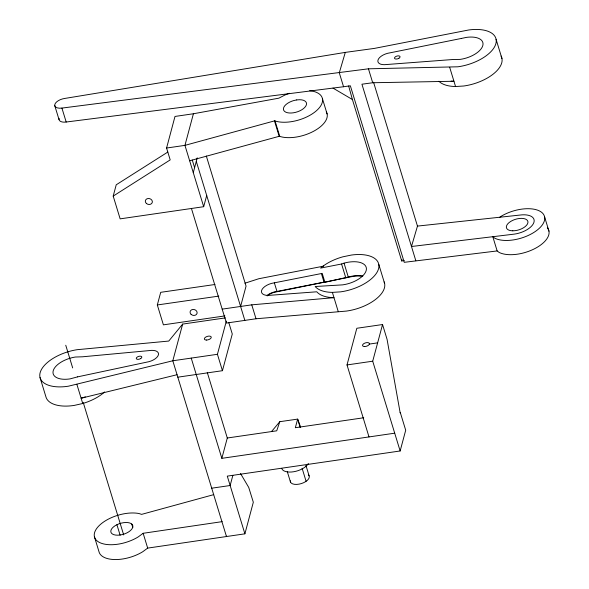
<?xml version="1.0" encoding="UTF-8"?>
<svg xmlns="http://www.w3.org/2000/svg" width="589" height="589" viewBox="0 0 589 589"><rect width="100%" height="100%" fill="white"/><g stroke="black" fill="none" stroke-linecap="round" stroke-linejoin="round"><path stroke-width="0.88" d="M289.516 93.283A28.544 14.136 -17 0 0 284.892 95.043L278.855 98.172L193.413 113.758L184.946 145.365L203.684 206.702L120.149 218.858L113.198 196.093L116.224 184.799L167.821 152.05M222.038 521.28L221.935 521.677L143.149 533.288L138.224 536.91A28.544 14.136 -17 0 1 101.131 543.183A28.544 14.136 -17 0 1 101.831 523.282A28.544 14.136 -17 0 1 139.048 513.542L141.61 514.374L213.719 494.642M94.395 536.667L98.923 551.488A28.544 14.136 -17 0 0 142.752 551.731L147.677 548.109L244.899 533.825L253.322 502.226L248.727 487.412L240.518 473.504M113.198 196.093L170.199 159.899L166.577 148.038L174.992 116.445L193.413 113.758M224.888 315.903L163.396 324.848L157.322 304.962L160.709 292.321L214.985 284.494M193.28 172.636L197.241 157.837M203.684 206.702L206.702 195.438M225.454 317.883L182.664 324.09L172.805 360.777L226.463 536.505L226.566 536.108M177.819 377.174L222.443 370.695L217.429 354.298L226.338 321.115M222.443 370.695L232.28 334.022L228.856 322.801M222.186 309.137L240.599 306.457L246.055 286.129L206.312 155.989M244.899 533.825L227.28 476.126L400.145 450.975L394.711 433.187L221.847 458.338L227.295 438.002L207.291 372.506M232.869 475.338L230.144 485.52L211.709 488.193M369.001 436.928L347.009 364.937L356.824 328.272L382.548 324.532L387.061 339.323L400.167 412.845L400.27 412.44L405.703 430.228L400.145 450.975M394.711 433.187L372.712 361.197L382.548 324.532M404.282 260.596L401.72 260.964L402.066 259.683M345.294 52.392L64.761 98.444A8.916 4.417 -17 0 0 54.836 104.437A8.916 4.417 -17 0 0 61.926 108.089L368.449 68.81L457.911 66.793A34.037 16.853 -17 0 0 495.798 43.925A34.037 16.853 -17 0 0 468.734 29.973L374.449 48.394L345.294 52.392L339.293 72.808L343.549 86.738L350.359 85.803L404.253 262.326L497.153 250.936L499.023 252.372A28.544 14.136 -17 0 0 534.459 248.794A28.544 14.136 -17 0 0 547.343 227.862M417.468 226.095L411.475 246.504L514.337 234.113A17.611 8.717 -17 0 0 533.943 222.281A17.611 8.717 -17 0 0 519.947 215.066L417.468 226.095L373.544 82.224M300.559 426.951L297.651 419.103L279.804 421.695L276.72 430.809L227.295 438.002M182.664 324.09L168.763 341.06L77.107 349.697A34.037 16.853 -17 0 0 40.067 372.977A34.037 16.853 -17 0 0 68.272 386.222L172.805 360.777L217.429 354.298M271.5 431.575L279.804 421.695M324.399 282.448L348.283 277.021A21.094 10.447 -17 0 1 362.375 275.91M499.825 217.231L501.099 216.31A28.544 14.136 -17 0 1 539.612 211.031A28.544 14.136 -17 0 1 533.185 232.861A28.544 14.136 -17 0 1 494.672 238.14L492.802 236.704L497.153 250.936M341.568 263.997L344.042 263.15A21.094 10.447 -17 0 1 366.402 269.225A21.094 10.447 -17 0 1 342.658 284.862L315.181 286.519A34.037 16.853 -17 0 0 332.38 292.387L340.604 291.857A34.037 16.853 -17 0 0 378.484 268.996A34.037 16.853 -17 0 0 351.419 255.044L342.835 256.826A34.037 16.853 -17 0 0 320.593 268.105L341.568 263.997L345.809 277.868M244.921 283.213L258.755 278.744L323.7 266.132M309.674 90.691A28.544 14.136 -17 0 1 317.486 109.76A28.544 14.136 -17 0 1 277.758 121.68L274.474 120.892L184.946 145.365L166.577 148.038M189.658 160.775L279.179 136.309L282.47 137.09A28.544 14.136 -17 0 0 314.887 130.552A28.544 14.136 -17 0 0 326.299 111.903M177.068 374.714L81.127 398.23A34.037 16.853 -17 0 0 85.353 396.846M104.599 391.957A34.037 16.853 -17 0 1 82.732 403.509L74.14 405.431A34.037 16.853 -17 0 1 45.898 396.743L40.03 377.534M240.599 306.457L251.761 304.837L333.992 297.666A34.037 16.853 -17 0 1 316.794 291.791L267.98 295.435A11.53 5.706 -17 0 1 261.597 290.532A11.53 5.706 -17 0 1 271.522 283.39L322.205 273.384L324.833 281.984L274.15 291.989A11.53 5.706 -17 0 0 267.266 295.28M191.477 208.609L226.441 323.067L256.016 318.767L346.472 311.073A34.037 16.853 -17 0 0 384.138 281.91M369.384 344.064L377.63 342.864M347.009 364.937L372.712 361.197M363.73 417.763L295.339 427.71L297.651 419.103L300.235 427.57M157.322 304.962L218.836 296.098M451.078 81.113A34.037 16.853 -17 0 0 453.942 81.253L372.704 82.74L361.933 84.212L415.827 260.736M59.091 118.367A8.916 4.417 -17 0 0 66.182 122.026L343.549 86.738M438.886 81.238A34.037 16.853 -17 0 0 455.555 86.524L463.779 86.001A34.037 16.853 -17 0 0 501.055 56.036M332.999 88.107L352.406 99.512L401.72 260.964M281.741 468.63L282.911 470.169A14.269 7.068 -17 0 0 296.215 471.207A14.269 7.068 -17 0 0 308.356 463.514M496.085 39.316L501.953 58.525M544.619 216.988L548.97 231.212M449.687 67.315L455.555 86.524M368.449 68.81L372.704 82.74M378.779 264.387L384.646 283.596M322.411 98.554L327.116 113.972M344.042 263.15L348.283 277.021M332.38 292.387L338.248 311.596M274.997 120.782L279.701 136.192M321.403 273.554L324.031 282.153M274.474 120.892L279.179 136.309M274.349 282.808L276.97 291.4M305.927 465.398L309.122 475.86M302.098 468.233L306.096 481.316M251.761 304.837L256.016 318.767M196.292 161.371L244.847 320.387M192.272 160.053L194.606 167.681M287.285 471.59L290.48 482.052M191.226 358.105L221.847 458.338M61.926 108.089L66.182 122.026M54.762 105.645L59.018 119.574M143.149 533.288L147.677 548.109M131.722 524.019L132.79 527.508M65.754 345.25L72.675 367.926M83.24 402.493L123.69 534.937M76.865 384.3L82.732 403.509M116.924 524.718A11.419 5.654 -17 0 0 115.724 535.092A11.419 5.654 -17 0 0 132.856 526.728A11.419 5.654 -17 0 0 116.924 524.718L120.119 535.18M348.644 85.965L352.406 99.512M362.772 276.455A20.372 10.087 -17 0 0 353.488 276.307L276.94 291.776A10.808 5.353 -17 0 0 267.148 295.921M308.319 474.8A9.836 4.867 -17 0 1 299.205 484.114L296.768 484.408A9.836 4.867 -17 0 1 290.311 480.779M140.705 358.546L140.079 358.87A2.857 1.414 -17 0 1 137.347 359.297L136.839 359.135A2.857 1.414 -17 0 1 137.362 356.971A2.857 1.414 -17 0 1 141.227 356.374A2.857 1.414 -17 0 1 140.705 358.546M398.886 58.274L398.252 58.598A2.857 1.414 -17 0 1 395.528 58.966L395.035 58.804A2.857 1.414 -17 0 1 395.675 56.618A2.857 1.414 -17 0 1 399.526 56.088A2.857 1.414 -17 0 1 398.886 58.274M77.564 376.872L70.047 378.889A20.372 10.087 -17 0 1 53.165 370.96A20.372 10.087 -17 0 1 75.333 357.03L82.504 356.794L149.466 350.573A10.808 5.353 -17 0 1 158.426 354.777A10.808 5.353 -17 0 1 146.661 362.169L77.564 376.872M461.415 38.432L390.014 52.833A10.808 5.353 -17 0 0 377.983 60.093A10.808 5.353 -17 0 0 386.575 64.525L453.081 59.496L460.083 59.401A20.372 10.087 -17 0 0 482.759 45.714A20.372 10.087 -17 0 0 466.562 37.365L461.415 38.432M296.701 99.924L293.683 100.579A11.964 5.927 -17 0 0 284.612 111.439A11.964 5.927 -17 0 0 303.357 108.707A11.964 5.927 -17 0 0 299.61 99.718L296.701 99.924M146.344 203.404A3.571 2.96 15 0 0 152.256 202.542A3.571 2.96 15 0 0 147.942 198.53A3.571 2.96 15 0 0 146.344 203.404M206.437 340.059A3.571 1.767 -17 0 0 211.245 337.092A3.571 1.767 -17 0 0 205.767 337.063A3.571 1.767 -17 0 0 206.437 340.059M364.591 346.546A3.571 1.767 -17 0 0 369.399 343.586A3.571 1.767 -17 0 0 363.921 343.556A3.571 1.767 -17 0 0 364.591 346.546M191.101 314.357A3.571 2.96 15 0 0 197.013 313.495A3.571 2.96 15 0 0 192.699 309.475A3.571 2.96 15 0 0 191.101 314.357M512.813 230.814A11.191 5.544 -17 0 0 527.899 221.523A11.191 5.544 -17 0 0 510.715 221.427A11.191 5.544 -17 0 0 512.813 230.814"/></g></svg>
